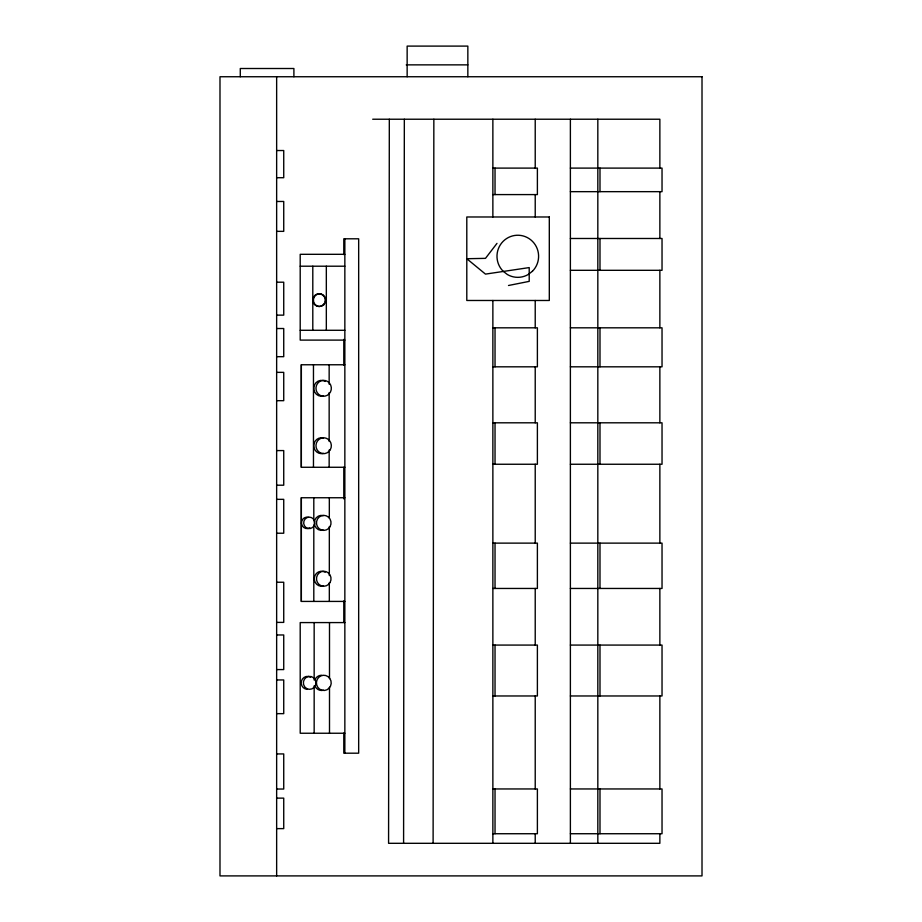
<?xml version="1.0" encoding="UTF-8"?>
<svg xmlns="http://www.w3.org/2000/svg" width="922" height="922" viewBox="0 0 922 922"><rect width="100%" height="100%" fill="white"/><g stroke="black" fill="none" stroke-linecap="round" stroke-linejoin="round"><path stroke-width="1.38" d="M389.315 119.226L388.577 843.307L659.864 843.307L659.864 833.73M403.594 843.307L404.332 119.226M433.11 843.307L433.847 119.226M496.981 243.373L485.479 258.356L466.797 258.725L485.479 274.111L529.205 267.587L529.205 281.371L508.495 285.497M406.233 64.863L467.846 64.863M372.695 119.226L659.864 119.226L659.864 168.104M276.646 150.528L283.734 150.528L283.734 177.715L276.646 177.715M492.867 168.104L537.388 168.104L537.388 194.588L492.867 194.588M570.384 168.104L662.031 168.104L662.031 191.661L570.384 191.661M276.646 201.469L283.734 201.469L283.734 231.353L276.646 231.353M570.384 238.487L662.031 238.487L662.031 270.307L570.384 270.307M344.851 254.311L300.203 254.311L300.203 340.103L344.851 340.103M300.203 266.204L344.851 266.204M276.646 282.201L283.734 282.201L283.734 315.14L276.646 315.14M492.867 327.817L537.388 327.817L537.388 366.818L492.867 366.818M570.384 327.817L662.031 327.817L662.031 366.818L570.384 366.818M276.646 328.52L283.734 328.52L283.734 356.676L276.646 356.676M300.203 330.283L344.851 330.283M344.851 364.766L301.287 364.766L301.298 467.27L344.851 467.27M276.646 372.361L283.734 372.361L283.734 400.678L276.646 400.678M492.867 422.806L537.388 422.806L537.388 464.25L492.867 464.25M570.384 422.806L662.031 422.806L662.031 464.25L570.384 464.25M276.646 450.581L283.734 450.581L283.734 485.203L276.646 485.203M344.851 497.753L301.287 497.753L301.298 601.421L344.851 601.421M276.646 499.344L283.734 499.344L283.734 533.227L276.646 533.227M492.867 543.127L537.388 543.127L537.388 588.455L492.867 588.455M570.384 543.127L662.031 543.127L662.031 588.455L570.384 588.455M276.646 582.243L283.734 582.243L283.734 622.396L276.646 622.396M344.851 622.581L300.203 622.581L300.215 733.244L344.851 733.244M276.646 634.97L283.734 634.97L283.734 669.579L276.646 669.579M492.867 645.077L537.388 645.077L537.388 695.972L492.867 695.972M570.384 645.077L662.031 645.077L662.031 695.972L570.384 695.972M276.646 679.952L283.734 679.952L283.734 713.651L276.646 713.651M276.646 753.931L283.734 753.931L283.734 789.036L276.646 789.036M492.867 788.955L537.388 788.955L537.388 833.73L492.867 833.73M570.384 788.955L662.031 788.955L662.031 833.73L570.384 833.73M276.646 798.129L283.734 798.129L283.734 828.624L276.646 828.624M659.864 191.661L659.864 238.487M659.864 270.307L659.864 327.817M659.864 366.818L659.864 422.806M659.864 464.25L659.864 543.127M659.864 588.455L659.864 645.077M659.864 695.972L659.864 788.955M599.992 168.104L599.992 191.661M599.992 238.487L599.992 270.307M599.992 327.817L599.992 366.818M599.992 422.806L599.992 464.25M599.992 543.127L599.992 588.455M599.992 645.077L599.992 695.972M599.992 788.955L599.992 833.73M597.825 119.226L597.825 843.307M570.384 119.226L570.384 843.307M535.221 119.226L535.221 168.104M535.221 194.588L535.221 216.981M535.221 300.48L535.221 327.817M535.221 366.818L535.221 422.806M535.221 464.25L535.221 543.127M535.221 588.455L535.221 645.077M535.221 695.972L535.221 788.955M535.221 833.73L535.221 843.307M495.033 168.104L495.033 194.588M495.033 327.817L495.033 366.818M495.033 422.806L495.033 464.25M495.033 543.127L495.033 588.455M495.033 645.077L495.033 695.972M495.033 788.955L495.033 833.73M492.867 119.226L492.867 216.981M492.867 300.48L492.867 843.307M467.846 76.745L467.846 46.1L407.144 46.1L407.144 76.745M344.851 238.798L344.851 753.193M343.791 254.61L343.791 238.798L358.67 238.798L358.67 753.193L343.791 753.193L343.791 733.071M343.791 339.377L343.791 365.239M343.791 467.258L343.791 498.871M343.791 600.89L343.791 622.442M329.5 622.581L329.5 678.638M329.5 687.259L329.5 733.244M329.327 497.753L329.327 517.91M329.327 526.554L329.327 575.512M329.327 582.704L329.327 601.421M329.154 364.766L329.154 384.151M329.154 392.611L329.154 441.408M329.154 450.028L329.154 467.27M326.33 266.204L326.33 330.283M314.16 622.581L314.16 680.067M314.16 685.818L314.16 733.244M313.803 497.753L313.803 520.792M313.803 525.114L313.803 601.421M313.468 364.766L313.468 467.27M312.8 266.204L312.8 330.283M301.356 364.766L301.356 467.27M301.356 497.753L301.356 601.421M293.899 76.745L293.899 68.505L240.285 68.505L240.285 76.745M276.646 76.745L276.646 875.9M324.337 303.326A6.373 6.189 -90 0 1 315.001 305.021A6.373 6.189 -90 0 1 315.001 295.259A6.373 6.189 -90 0 1 324.337 296.953M324.959 298.486A6.373 6.189 -90 0 1 324.959 301.794M323.461 395.976A7.941 7.687 -90 0 1 313.837 387.263A7.941 7.687 -90 0 1 325.316 381.42M323.461 453.382A7.941 7.687 -90 0 1 313.768 445.718A7.941 7.687 -90 0 1 323.461 438.042M309.838 527.845A5.751 5.567 -90 0 1 301.529 523.615A5.751 5.567 -90 0 1 308.49 517.311M323.449 530.138A7.514 7.284 -90 0 1 314.287 522.878A7.514 7.284 -90 0 1 323.449 515.617M323.449 586A7.514 7.284 -90 0 1 314.344 577.76A7.514 7.284 -90 0 1 325.201 572.228M307.475 689.333A6.489 6.293 -90 0 1 301.402 681.162A6.489 6.293 -90 0 1 310.622 677.232M323.564 690.232A7.618 7.388 -90 0 1 315.255 686.683M315.255 679.065A7.618 7.388 -90 0 1 321.651 675.25M532.467 271.218L528.156 274.549A21.056 20.814 -90 0 1 507.342 274.502L503.043 271.137A21.056 20.814 -90 0 1 503.124 241.357A21.056 20.814 -90 0 1 532.547 241.437A21.056 20.814 -90 0 1 532.467 271.218M702.011 76.745L219.989 76.745L219.989 875.9L702.011 875.9L702.011 76.745M549.305 216.981L466.797 216.981L466.797 300.48L549.305 300.48L549.305 216.981M323.956 304.64A6.373 6.189 -90 0 0 321.179 293.98A6.373 6.189 -90 0 0 313.607 301.794A6.373 6.189 -90 0 0 323.956 304.64M329.096 393.913A7.941 7.687 -90 0 0 325.65 380.625A7.941 7.687 -90 0 0 316.223 390.352A7.941 7.687 -90 0 0 329.096 393.913M330.318 449.682A7.941 7.687 -90 0 0 323.657 437.777A7.941 7.687 -90 0 0 316.995 449.682A7.941 7.687 -90 0 0 330.318 449.682M330.064 526.635A7.514 7.284 -90 0 0 323.76 515.363A7.514 7.284 -90 0 0 317.456 526.635A7.514 7.284 -90 0 0 330.064 526.635M314.068 525.747A5.751 5.567 -90 0 0 309.25 517.115A5.751 5.567 -90 0 0 304.421 525.747A5.751 5.567 -90 0 0 314.068 525.747M330.064 582.497A7.514 7.284 -90 0 0 323.76 571.225A7.514 7.284 -90 0 0 317.456 582.497A7.514 7.284 -90 0 0 330.064 582.497M329.05 688.261A7.618 7.388 -90 0 0 325.743 675.515A7.618 7.388 -90 0 0 316.684 684.85A7.618 7.388 -90 0 0 329.05 688.261M314.102 687.432A6.489 6.293 -90 0 0 311.279 676.575A6.489 6.293 -90 0 0 303.568 684.527A6.489 6.293 -90 0 0 314.102 687.432"/></g></svg>
